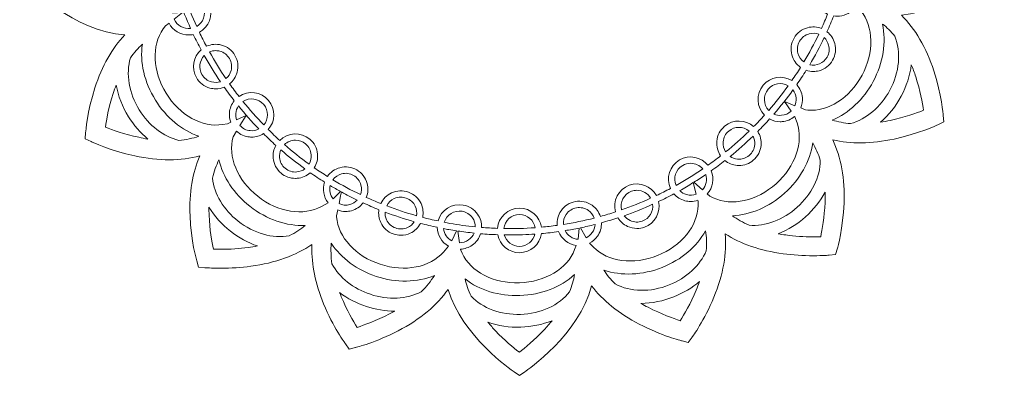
# Model space of a CAD drawing. Header units: millimetres. Extents: x 37 to 1687, y -819 to -120.
# Drawn here: x 362.2 to 670.6, y -449.6 to -337.6 of the extents above; entities that cross this region are included whole.
import ezdxf

# ---------------------------------------------------------------- set-up
doc = ezdxf.new("R2010")
doc.units = ezdxf.units.MM
doc.header["$MEASUREMENT"] = 0
doc.layers.add('Layer 3', color=7, linetype='Continuous')

msp = doc.modelspace()

# ---------------------------------------------------------------- linework, layer by layer
at = {"layer": 'Layer 3', "lineweight": 0}
for points, knots in [([(669.7, -317.27), (669.34, -316.48), (661.01, -298.54), (646.46, -292.1), (660.35, -285.28), (668.28, -268.18), (668.63, -267.43), (668.63, -267.43), (669.48, -265.57), (669.48, -265.57), (669.48, -265.57), (668.04, -264.11), (668.04, -264.11), (667.43, -263.49), (653.36, -249.42), (637.45, -248.31), (641.39, -244.19), (644.62, -238.47), (646.83, -231.66), (649.26, -224.2), (649.75, -217.9), (649.77, -217.64), (649.77, -217.64), (649.93, -215.6), (649.93, -215.6), (649.93, -215.6), (648.08, -214.72), (648.08, -214.72), (647.83, -214.6), (642.05, -211.88), (634.33, -210.23), (627.05, -208.68), (620.32, -208.6), (614.63, -210.05), (614.38, -210.07), (614.13, -210.09), (613.88, -210.13), (616.14, -204.92), (617.19, -198.48), (616.91, -191.39), (616.61, -183.54), (614.9, -177.47), (614.83, -177.22), (614.83, -177.22), (614.27, -175.26), (614.27, -175.26), (614.27, -175.26), (612.24, -175.06), (612.24, -175.06), (612.15, -175.05), (610.21, -174.86), (607.23, -174.86), (604.02, -174.86), (600.83, -175.07), (597.76, -175.49), (590.04, -176.53), (583.43, -178.93), (578.5, -182.45), (578.85, -176.76), (577.61, -170.31), (574.86, -163.66), (571.87, -156.41), (568.15, -151.27), (568, -151.05), (568, -151.05), (566.8, -149.41), (566.8, -149.41), (566.8, -149.41), (564.83, -149.91), (564.83, -149.91), (564.57, -149.97), (558.36, -151.56), (551.38, -155.2), (544.65, -158.71), (539.49, -162.93), (536.03, -167.75), (535.91, -167.88), (535.79, -168.02), (535.67, -168.16), (531.29, -153.46), (515.63, -142.76), (514.94, -142.29), (514.94, -142.29), (513.26, -141.16), (513.26, -141.16), (513.26, -141.16), (511.58, -142.29), (511.58, -142.29), (510.85, -142.78), (494.37, -154.05), (490.51, -169.37), (487.09, -164.8), (481.92, -160.64), (475.52, -157.3), (468.53, -153.66), (462.33, -152.07), (462.06, -152), (462.06, -152), (460.09, -151.51), (460.09, -151.51), (460.09, -151.51), (458.89, -153.15), (458.89, -153.15), (458.74, -153.37), (455.01, -158.55), (452.03, -165.76), (449.09, -172.88), (447.88, -179.74), (448.49, -185.72), (443.69, -182.57), (437.41, -180.4), (430.21, -179.43), (427.14, -179.01), (423.95, -178.8), (420.74, -178.8), (417.75, -178.8), (415.82, -178.99), (415.74, -179), (415.74, -179), (413.7, -179.2), (413.7, -179.2), (413.7, -179.2), (413.15, -181.16), (413.15, -181.16), (413.07, -181.41), (411.36, -187.49), (411.06, -195.33), (410.76, -203), (412, -209.86), (414.64, -215.27), (409.05, -213.93), (402.4, -214.02), (395.29, -215.54), (387.55, -217.2), (381.79, -219.91), (381.54, -220.03), (381.54, -220.03), (379.69, -220.91), (379.69, -220.91), (379.69, -220.91), (379.85, -222.94), (379.85, -222.94), (379.87, -223.21), (380.36, -229.5), (382.79, -236.97), (385.16, -244.26), (388.68, -250.27), (393.01, -254.46), (377.59, -256.15), (364.19, -269.56), (363.61, -270.15), (363.61, -270.15), (362.17, -271.6), (362.17, -271.6), (362.17, -271.6), (363.02, -273.47), (363.02, -273.47), (363.38, -274.26), (371.71, -292.2), (386.26, -298.64), (372.38, -305.46), (364.44, -322.55), (364.1, -323.31), (364.1, -323.31), (363.24, -325.17), (363.24, -325.17), (363.24, -325.17), (364.69, -326.63), (364.69, -326.63), (365.3, -327.25), (379.36, -341.32), (395.27, -342.43), (391.33, -346.55), (388.1, -352.27), (385.89, -359.08), (383.47, -366.54), (382.97, -372.84), (382.95, -373.1), (382.95, -373.1), (382.79, -375.14), (382.79, -375.14), (382.79, -375.14), (384.65, -376.02), (384.65, -376.02), (384.89, -376.13), (390.66, -378.85), (398.4, -380.51), (406.02, -382.13), (413.02, -382.14), (418.89, -380.48), (418.88, -380.5), (418.88, -380.51), (418.88, -380.53), (416.59, -385.73), (415.53, -392.24), (415.81, -399.35), (416.11, -407.2), (417.83, -413.27), (417.9, -413.52), (417.9, -413.52), (418.45, -415.48), (418.45, -415.48), (418.45, -415.48), (420.49, -415.68), (420.49, -415.68), (420.57, -415.69), (422.51, -415.87), (425.49, -415.87), (428.71, -415.87), (431.89, -415.66), (434.96, -415.25), (442.63, -414.21), (449.22, -411.83), (454.14, -408.34), (454.15, -408.6), (454.17, -408.85), (454.19, -409.11), (453.99, -414.65), (455.23, -420.69), (457.86, -427.08), (460.85, -434.32), (464.57, -439.47), (464.73, -439.69), (464.73, -439.69), (465.92, -441.33), (465.92, -441.33), (465.92, -441.33), (467.89, -440.83), (467.89, -440.83), (468.15, -440.76), (474.36, -439.17), (481.35, -435.53), (488.23, -431.95), (493.61, -427.47), (497.03, -422.51), (501.39, -437.25), (517.09, -447.98), (517.78, -448.44), (517.78, -448.44), (519.46, -449.58), (519.46, -449.58), (519.46, -449.58), (521.15, -448.44), (521.15, -448.44), (521.87, -447.95), (538.35, -436.7), (542.21, -421.37), (545.64, -425.94), (550.79, -430.09), (557.21, -433.44), (564.2, -437.08), (570.4, -438.67), (570.66, -438.73), (570.66, -438.73), (572.63, -439.23), (572.63, -439.23), (572.63, -439.23), (573.83, -437.59), (573.83, -437.59), (573.99, -437.37), (577.7, -432.22), (580.69, -424.98), (583.63, -417.85), (584.85, -410.99), (584.23, -405.01), (589.04, -408.16), (595.32, -410.33), (602.51, -411.31), (605.58, -411.72), (608.77, -411.93), (611.98, -411.93), (614.97, -411.93), (616.91, -411.74), (616.99, -411.74), (616.99, -411.74), (619.02, -411.54), (619.02, -411.54), (619.02, -411.54), (619.58, -409.58), (619.58, -409.58), (619.65, -409.32), (621.36, -403.22), (621.66, -395.41), (621.96, -387.73), (620.73, -380.88), (618.09, -375.47), (623.67, -376.8), (630.33, -376.71), (637.43, -375.2), (645.16, -373.54), (650.94, -370.82), (651.18, -370.71), (651.18, -370.71), (653.03, -369.83), (653.03, -369.83), (653.03, -369.83), (652.88, -367.79), (652.88, -367.79), (652.86, -367.53), (652.36, -361.23), (649.93, -353.77), (647.56, -346.47), (644.05, -340.46), (639.72, -336.28), (655.13, -334.58), (668.53, -321.18), (669.11, -320.59), (669.11, -320.59), (670.56, -319.13), (670.56, -319.13), (670.56, -319.13), (669.7, -317.27), (669.7, -317.27)], [0, 0, 0, 0, 1, 1, 1, 2, 2, 2, 3, 3, 3, 4, 4, 4, 5, 5, 5, 6, 6, 6, 7, 7, 7, 8, 8, 8, 9, 9, 9, 10, 10, 10, 11, 11, 11, 12, 12, 12, 13, 13, 13, 14, 14, 14, 15, 15, 15, 16, 16, 16, 17, 17, 17, 18, 18, 18, 19, 19, 19, 20, 20, 20, 21, 21, 21, 22, 22, 22, 23, 23, 23, 24, 24, 24, 25, 25, 25, 26, 26, 26, 27, 27, 27, 28, 28, 28, 29, 29, 29, 30, 30, 30, 31, 31, 31, 32, 32, 32, 33, 33, 33, 34, 34, 34, 35, 35, 35, 36, 36, 36, 37, 37, 37, 38, 38, 38, 39, 39, 39, 40, 40, 40, 41, 41, 41, 42, 42, 42, 43, 43, 43, 44, 44, 44, 45, 45, 45, 46, 46, 46, 47, 47, 47, 48, 48, 48, 49, 49, 49, 50, 50, 50, 51, 51, 51, 52, 52, 52, 53, 53, 53, 54, 54, 54, 55, 55, 55, 56, 56, 56, 57, 57, 57, 58, 58, 58, 59, 59, 59, 60, 60, 60, 61, 61, 61, 62, 62, 62, 63, 63, 63, 64, 64, 64, 65, 65, 65, 66, 66, 66, 67, 67, 67, 68, 68, 68, 69, 69, 69, 70, 70, 70, 71, 71, 71, 72, 72, 72, 73, 73, 73, 74, 74, 74, 75, 75, 75, 76, 76, 76, 77, 77, 77, 78, 78, 78, 79, 79, 79, 80, 80, 80, 81, 81, 81, 82, 82, 82, 83, 83, 83, 84, 84, 84, 85, 85, 85, 86, 86, 86, 87, 87, 87, 88, 88, 88, 89, 89, 89, 90, 90, 90, 91, 91, 91, 92, 92, 92, 93, 93, 93, 94, 94, 94, 95, 95, 95, 96, 96, 96, 97, 97, 97, 98, 98, 98, 99, 99, 99, 100, 100, 100, 101, 101, 101, 102, 102, 102, 103, 103, 103, 104, 104, 104, 104]), ([(614.55, -340.43), (613.16, -339.88), (611.64, -339.79), (610.17, -340.18), (608.37, -340.66), (606.86, -341.82), (605.92, -343.44), (604.99, -345.06), (604.74, -346.95), (605.22, -348.75), (605.65, -350.36), (606.62, -351.73), (607.97, -352.67), (607.09, -354.07), (606.18, -355.44), (605.24, -356.8), (602.33, -355.02), (598.47, -355.57), (596.21, -358.26), (593.87, -361.05), (594.09, -365.15), (596.61, -367.69), (595.5, -368.91), (594.37, -370.12), (593.2, -371.29), (590.65, -369.04), (586.76, -368.92), (584.08, -371.17), (582.65, -372.37), (581.77, -374.06), (581.61, -375.92), (581.46, -377.57), (581.89, -379.17), (582.81, -380.5), (581.51, -381.52), (580.19, -382.5), (578.83, -383.46), (576.71, -380.82), (572.91, -380.03), (569.89, -381.78), (566.74, -383.6), (565.54, -387.52), (567.03, -390.76), (565.57, -391.54), (564.09, -392.28), (562.6, -392.99), (560.97, -390.01), (557.36, -388.56), (554.07, -389.76), (550.64, -391.01), (548.78, -394.68), (549.7, -398.14), (548.13, -398.66), (546.55, -399.13), (544.96, -399.57), (544.49, -398.15), (543.59, -396.91), (542.34, -396.04), (540.8, -394.96), (538.95, -394.55), (537.11, -394.88), (535.26, -395.2), (533.66, -396.22), (532.59, -397.75), (531.63, -399.12), (531.21, -400.73), (531.35, -402.37), (529.71, -402.6), (528.07, -402.79), (526.43, -402.94), (525.93, -399.57), (523.02, -396.97), (519.51, -396.97), (515.87, -396.97), (512.87, -399.76), (512.54, -403.31), (510.9, -403.25), (509.25, -403.15), (507.6, -403.02), (507.63, -401.53), (507.2, -400.08), (506.34, -398.85), (505.27, -397.32), (503.66, -396.29), (501.82, -395.97), (498.24, -395.34), (494.81, -397.56), (493.86, -400.99), (492.24, -400.65), (490.63, -400.27), (489.04, -399.86), (489.33, -398.4), (489.16, -396.9), (488.52, -395.54), (487.73, -393.84), (486.33, -392.56), (484.57, -391.92), (482.81, -391.28), (480.91, -391.36), (479.22, -392.15), (477.72, -392.85), (476.54, -394.03), (475.85, -395.51), (474.31, -394.89), (472.79, -394.24), (471.29, -393.56), (471.85, -392.17), (471.94, -390.65), (471.55, -389.18), (471.07, -387.37), (469.91, -385.86), (468.29, -384.93), (466.67, -383.99), (464.78, -383.75), (462.98, -384.23), (461.37, -384.66), (460, -385.63), (459.06, -386.97), (457.66, -386.1), (456.28, -385.19), (454.92, -384.25), (455.71, -382.98), (456.07, -381.49), (455.94, -379.97), (455.78, -378.11), (454.9, -376.42), (453.47, -375.22), (450.67, -372.88), (446.57, -373.1), (444.04, -375.62), (442.81, -374.51), (441.61, -373.38), (440.44, -372.21), (442.69, -369.66), (442.81, -365.77), (440.56, -363.09), (438.22, -360.3), (434.16, -359.8), (431.23, -361.82), (430.21, -360.52), (429.23, -359.19), (428.27, -357.84), (429.43, -356.92), (430.26, -355.66), (430.65, -354.21), (431.13, -352.4), (430.88, -350.51), (429.95, -348.89), (429.01, -347.27), (427.5, -346.12), (425.7, -345.63), (424.1, -345.21), (422.45, -345.35), (420.97, -346.03), (420.19, -344.57), (419.45, -343.1), (418.74, -341.61), (421.72, -339.98), (423.17, -336.37), (421.97, -333.08), (420.72, -329.64), (417.05, -327.78), (413.59, -328.71), (413.07, -327.14), (412.6, -325.56), (412.16, -323.96), (415.4, -322.89), (417.46, -319.57), (416.85, -316.11), (416.22, -312.52), (412.93, -310.05), (409.36, -310.36), (409.13, -308.72), (408.94, -307.08), (408.79, -305.43), (412.16, -304.93), (414.76, -302.03), (414.76, -298.52), (414.76, -294.88), (411.97, -291.88), (408.42, -291.55), (408.48, -289.9), (408.58, -288.25), (408.71, -286.61), (408.77, -286.61), (408.83, -286.61), (408.88, -286.61), (410.3, -286.61), (411.69, -286.18), (412.88, -285.34), (414.41, -284.27), (415.44, -282.67), (415.76, -280.83), (416.39, -277.25), (414.17, -273.82), (410.74, -272.87), (411.08, -271.25), (411.46, -269.64), (411.87, -268.05), (412.33, -268.14), (412.78, -268.18), (413.23, -268.18), (416.09, -268.18), (418.78, -266.42), (419.81, -263.58), (420.45, -261.82), (420.37, -259.92), (419.58, -258.23), (418.88, -256.73), (417.7, -255.55), (416.22, -254.85), (416.84, -253.32), (417.49, -251.8), (418.17, -250.31), (418.99, -250.63), (419.85, -250.8), (420.73, -250.8), (421.34, -250.8), (421.95, -250.72), (422.55, -250.56), (424.36, -250.07), (425.87, -248.91), (426.8, -247.3), (428.63, -244.13), (427.69, -240.12), (424.76, -238.07), (425.63, -236.67), (426.54, -235.29), (427.48, -233.93), (428.61, -234.62), (429.87, -234.97), (431.14, -234.97), (433.14, -234.97), (435.13, -234.12), (436.51, -232.47), (437.71, -231.04), (438.28, -229.23), (438.12, -227.36), (437.98, -225.71), (437.27, -224.2), (436.11, -223.04), (437.22, -221.82), (438.35, -220.62), (439.52, -219.45), (440.63, -220.43), (442.02, -221.04), (443.53, -221.17), (443.74, -221.19), (443.95, -221.2), (444.16, -221.2), (445.8, -221.2), (447.37, -220.63), (448.64, -219.56), (450.08, -218.36), (450.95, -216.67), (451.12, -214.81), (451.26, -213.17), (450.83, -211.57), (449.91, -210.23), (451.21, -209.22), (452.54, -208.24), (453.89, -207.28), (454.81, -208.43), (456.07, -209.26), (457.52, -209.65), (458.13, -209.82), (458.74, -209.9), (459.35, -209.9), (460.56, -209.9), (461.76, -209.58), (462.84, -208.96), (464.46, -208.02), (465.61, -206.51), (466.1, -204.7), (466.52, -203.11), (466.38, -201.46), (465.7, -199.98), (467.16, -199.2), (468.63, -198.45), (470.12, -197.74), (471.35, -200.02), (473.74, -201.4), (476.27, -201.4), (477.06, -201.4), (477.87, -201.26), (478.65, -200.97), (480.41, -200.33), (481.81, -199.05), (482.6, -197.35), (483.31, -195.85), (483.45, -194.18), (483.02, -192.59), (484.59, -192.08), (486.17, -191.6), (487.76, -191.16), (488.71, -194.02), (491.4, -195.97), (494.4, -195.97), (494.8, -195.97), (495.21, -195.93), (495.62, -195.86), (499.21, -195.23), (501.68, -191.93), (501.37, -188.36), (503.01, -188.13), (504.65, -187.94), (506.3, -187.79), (506.79, -191.17), (509.7, -193.77), (513.21, -193.77), (516.85, -193.77), (519.85, -190.98), (520.18, -187.42), (521.83, -187.48), (523.48, -187.58), (525.13, -187.72), (525.05, -191.11), (527.46, -194.16), (530.9, -194.77), (531.31, -194.84), (531.73, -194.87), (532.13, -194.87), (533.56, -194.87), (534.94, -194.44), (536.13, -193.61), (537.48, -192.66), (538.43, -191.31), (538.86, -189.74), (540.48, -190.09), (542.09, -190.47), (543.69, -190.88), (543.03, -194.21), (544.87, -197.62), (548.15, -198.82), (548.93, -199.1), (549.74, -199.25), (550.55, -199.25), (551.56, -199.25), (552.56, -199.02), (553.5, -198.59), (555, -197.89), (556.18, -196.71), (556.88, -195.22), (558.41, -195.84), (559.93, -196.49), (561.43, -197.18), (560.88, -198.57), (560.78, -200.09), (561.17, -201.56), (561.66, -203.36), (562.82, -204.87), (564.43, -205.81), (565.53, -206.44), (566.74, -206.74), (567.92, -206.74), (570.15, -206.74), (572.32, -205.68), (573.66, -203.76), (575.06, -204.64), (576.44, -205.55), (577.8, -206.49), (577.01, -207.76), (576.65, -209.24), (576.78, -210.76), (576.95, -212.63), (577.82, -214.31), (579.26, -215.51), (580.56, -216.61), (582.16, -217.15), (583.75, -217.15), (585.55, -217.15), (587.34, -216.45), (588.69, -215.11), (589.91, -216.22), (591.11, -217.36), (592.28, -218.53), (591.3, -219.64), (590.69, -221.03), (590.56, -222.54), (590.39, -224.4), (590.96, -226.22), (592.17, -227.65), (593.55, -229.3), (595.54, -230.15), (597.53, -230.15), (598.91, -230.15), (600.3, -229.74), (601.5, -228.91), (602.51, -230.21), (603.49, -231.54), (604.45, -232.9), (601.81, -235.02), (601.03, -238.82), (602.77, -241.84), (604.07, -244.08), (606.43, -245.34), (608.85, -245.34), (609.83, -245.34), (610.82, -245.13), (611.76, -244.7), (612.54, -246.16), (613.28, -247.64), (613.99, -249.13), (612.68, -249.84), (611.63, -250.93), (610.99, -252.31), (610.2, -254), (610.12, -255.9), (610.76, -257.66), (611.79, -260.5), (614.48, -262.27), (617.34, -262.27), (617.94, -262.27), (618.54, -262.19), (619.14, -262.03), (619.65, -263.6), (620.13, -265.18), (620.56, -266.77), (617.32, -267.84), (615.26, -271.16), (615.87, -274.62), (616.47, -278.02), (619.43, -280.41), (622.76, -280.41), (622.96, -280.41), (623.16, -280.4), (623.37, -280.38), (623.59, -282.02), (623.78, -283.66), (623.94, -285.3), (620.56, -285.8), (617.96, -288.71), (617.96, -292.22), (617.96, -295.86), (620.75, -298.85), (624.31, -299.19), (624.24, -300.83), (624.15, -302.48), (624.01, -304.13), (622.53, -304.1), (621.08, -304.52), (619.84, -305.39), (618.31, -306.46), (617.29, -308.07), (616.96, -309.91), (616.64, -311.75), (617.05, -313.61), (618.12, -315.14), (619.07, -316.49), (620.42, -317.44), (621.99, -317.87), (621.64, -319.49), (621.26, -321.1), (620.85, -322.69), (619.4, -322.4), (617.9, -322.57), (616.53, -323.21), (614.83, -324), (613.55, -325.4), (612.91, -327.16), (612.27, -328.91), (612.35, -330.82), (613.14, -332.51), (613.84, -334.01), (615.02, -335.19), (616.5, -335.88), (615.89, -337.42), (615.24, -338.93), (614.55, -340.43)], [0, 0, 0, 0, 1, 1, 1, 2, 2, 2, 3, 3, 3, 4, 4, 4, 5, 5, 5, 6, 6, 6, 7, 7, 7, 8, 8, 8, 9, 9, 9, 10, 10, 10, 11, 11, 11, 12, 12, 12, 13, 13, 13, 14, 14, 14, 15, 15, 15, 16, 16, 16, 17, 17, 17, 18, 18, 18, 19, 19, 19, 20, 20, 20, 21, 21, 21, 22, 22, 22, 23, 23, 23, 24, 24, 24, 25, 25, 25, 26, 26, 26, 27, 27, 27, 28, 28, 28, 29, 29, 29, 30, 30, 30, 31, 31, 31, 32, 32, 32, 33, 33, 33, 34, 34, 34, 35, 35, 35, 36, 36, 36, 37, 37, 37, 38, 38, 38, 39, 39, 39, 40, 40, 40, 41, 41, 41, 42, 42, 42, 43, 43, 43, 44, 44, 44, 45, 45, 45, 46, 46, 46, 47, 47, 47, 48, 48, 48, 49, 49, 49, 50, 50, 50, 51, 51, 51, 52, 52, 52, 53, 53, 53, 54, 54, 54, 55, 55, 55, 56, 56, 56, 57, 57, 57, 58, 58, 58, 59, 59, 59, 60, 60, 60, 61, 61, 61, 62, 62, 62, 63, 63, 63, 64, 64, 64, 65, 65, 65, 66, 66, 66, 67, 67, 67, 68, 68, 68, 69, 69, 69, 70, 70, 70, 71, 71, 71, 72, 72, 72, 73, 73, 73, 74, 74, 74, 75, 75, 75, 76, 76, 76, 77, 77, 77, 78, 78, 78, 79, 79, 79, 80, 80, 80, 81, 81, 81, 82, 82, 82, 83, 83, 83, 84, 84, 84, 85, 85, 85, 86, 86, 86, 87, 87, 87, 88, 88, 88, 89, 89, 89, 90, 90, 90, 91, 91, 91, 92, 92, 92, 93, 93, 93, 94, 94, 94, 95, 95, 95, 96, 96, 96, 97, 97, 97, 98, 98, 98, 99, 99, 99, 100, 100, 100, 101, 101, 101, 102, 102, 102, 103, 103, 103, 104, 104, 104, 105, 105, 105, 106, 106, 106, 107, 107, 107, 108, 108, 108, 109, 109, 109, 110, 110, 110, 111, 111, 111, 112, 112, 112, 113, 113, 113, 114, 114, 114, 115, 115, 115, 116, 116, 116, 117, 117, 117, 118, 118, 118, 119, 119, 119, 120, 120, 120, 121, 121, 121, 122, 122, 122, 123, 123, 123, 124, 124, 124, 125, 125, 125, 126, 126, 126, 127, 127, 127, 128, 128, 128, 129, 129, 129, 130, 130, 130, 131, 131, 131, 132, 132, 132, 133, 133, 133, 134, 134, 134, 135, 135, 135, 136, 136, 136, 137, 137, 137, 138, 138, 138, 139, 139, 139, 140, 140, 140, 141, 141, 141, 142, 142, 142, 143, 143, 143, 144, 144, 144, 145, 145, 145, 146, 146, 146, 147, 147, 147, 148, 148, 148, 149, 149, 149, 150, 150, 150, 151, 151, 151, 152, 152, 152, 153, 153, 153, 154, 154, 154, 155, 155, 155, 156, 156, 156, 156]), ([(413.46, -335.37), (413.46, -335.37), (410.39, -335.6), (410.39, -335.6), (410.37, -334.84), (410.52, -334.07), (410.86, -333.36), (411.21, -332.59), (411.75, -331.95), (412.4, -331.46), (413.46, -334.49), (414.66, -337.48), (415.99, -340.43), (413.83, -340.69), (411.69, -339.51), (410.81, -337.46), (410.81, -337.46), (413.46, -335.37), (413.46, -335.37)], [0, 0, 0, 0, 1, 1, 1, 2, 2, 2, 3, 3, 3, 4, 4, 4, 5, 5, 5, 6, 6, 6, 6]), ([(414.23, -330.61), (414.61, -330.52), (415, -330.47), (415.38, -330.47), (417.43, -330.47), (419.35, -331.73), (420.09, -333.76), (420.93, -336.07), (419.95, -338.6), (417.9, -339.79), (416.53, -336.78), (415.31, -333.72), (414.23, -330.61)], [0, 0, 0, 0, 1, 1, 1, 2, 2, 2, 3, 3, 3, 4, 4, 4, 4]), ([(610.22, -366.08), (610.22, -366.08), (609.5, -366.01), (609.5, -366.01), (609.5, -366.01), (608.04, -365.44), (608.04, -365.44), (608.47, -364.41), (608.65, -363.29), (608.55, -362.15), (608.42, -360.62), (607.79, -359.21), (606.78, -358.09), (607.81, -356.61), (608.81, -355.11), (609.76, -353.58), (610.47, -353.82), (611.22, -353.94), (611.97, -353.94), (612.58, -353.94), (613.19, -353.86), (613.8, -353.7), (615.6, -353.22), (617.11, -352.06), (618.05, -350.44), (618.98, -348.82), (619.23, -346.93), (618.75, -345.13), (618.35, -343.64), (617.49, -342.36), (616.29, -341.43), (617.04, -339.8), (617.75, -338.14), (618.43, -336.47), (618.78, -336.52), (619.14, -336.56), (619.49, -336.56), (620.5, -336.56), (621.51, -336.33), (622.45, -335.9), (623.75, -335.29), (624.8, -334.32), (625.51, -333.11), (625.51, -333.11), (625.52, -333.11), (625.52, -333.11), (625.52, -333.11), (626.96, -334.88), (626.96, -334.88), (631.01, -339.85), (631.15, -348), (627.31, -355.16), (623.47, -362.32), (616.6, -366.71), (610.22, -366.08)], [0, 0, 0, 0, 1, 1, 1, 2, 2, 2, 3, 3, 3, 4, 4, 4, 5, 5, 5, 6, 6, 6, 7, 7, 7, 8, 8, 8, 9, 9, 9, 10, 10, 10, 11, 11, 11, 12, 12, 12, 13, 13, 13, 14, 14, 14, 15, 15, 15, 16, 16, 16, 17, 17, 17, 18, 18, 18, 18]), ([(408.29, -360.82), (404.01, -353.91), (403.65, -345.77), (407.38, -340.55), (407.38, -340.55), (408.05, -339.62), (408.05, -339.62), (408.05, -339.62), (409.2, -338.72), (409.2, -338.72), (410.42, -341.05), (412.84, -342.47), (415.4, -342.47), (415.88, -342.47), (416.37, -342.41), (416.85, -342.31), (417.62, -343.93), (418.43, -345.53), (419.28, -347.12), (416.82, -349.28), (416.13, -352.95), (417.82, -355.89), (418.76, -357.51), (420.27, -358.67), (422.08, -359.16), (422.68, -359.32), (423.29, -359.4), (423.9, -359.4), (424.8, -359.4), (425.7, -359.22), (426.55, -358.87), (427.59, -360.34), (428.65, -361.78), (429.75, -363.18), (428.88, -364.26), (428.34, -365.57), (428.22, -366.98), (428.13, -368), (428.27, -369.01), (428.61, -369.95), (428.61, -369.95), (427.6, -370.4), (427.6, -370.4), (427.6, -370.4), (426.04, -370.65), (426.04, -370.65), (419.7, -371.67), (412.57, -367.72), (408.29, -360.82)], [0, 0, 0, 0, 1, 1, 1, 2, 2, 2, 3, 3, 3, 4, 4, 4, 5, 5, 5, 6, 6, 6, 7, 7, 7, 8, 8, 8, 9, 9, 9, 10, 10, 10, 11, 11, 11, 12, 12, 12, 13, 13, 13, 14, 14, 14, 15, 15, 15, 16, 16, 16, 16]), ([(623.74, -370.34), (621.66, -370.17), (619.72, -369.81), (617.94, -369.25), (623.16, -367.1), (627.79, -362.75), (630.84, -357.05), (633.97, -351.23), (635, -344.64), (633.75, -339.01), (635.12, -340.06), (636.43, -341.36), (637.65, -342.87), (639.69, -347.87), (639.11, -354.22), (636.08, -359.86), (633.27, -365.1), (628.66, -369.01), (623.74, -370.34)], [0, 0, 0, 0, 1, 1, 1, 2, 2, 2, 3, 3, 3, 4, 4, 4, 5, 5, 5, 6, 6, 6, 6]), ([(609.02, -350.96), (608.11, -350.29), (607.45, -349.34), (607.16, -348.23), (606.81, -346.94), (606.99, -345.6), (607.66, -344.44), (608.32, -343.28), (609.4, -342.46), (610.69, -342.11), (611.7, -341.84), (612.74, -341.89), (613.71, -342.25), (612.28, -345.23), (610.71, -348.14), (609.02, -350.96)], [0, 0, 0, 0, 1, 1, 1, 2, 2, 2, 3, 3, 3, 4, 4, 4, 5, 5, 5, 5]), ([(412.29, -375.63), (407.42, -374.46), (402.89, -370.98), (399.84, -366.06), (396.58, -360.81), (395.55, -354.68), (397.06, -349.65), (398.23, -348), (399.49, -346.57), (400.82, -345.37), (399.98, -351.04), (401.42, -357.33), (404.89, -362.93), (408.32, -368.45), (413.22, -372.51), (418.59, -374.33), (416.68, -374.99), (414.57, -375.43), (412.29, -375.63)], [0, 0, 0, 0, 1, 1, 1, 2, 2, 2, 3, 3, 3, 4, 4, 4, 5, 5, 5, 6, 6, 6, 6]), ([(615.41, -343.31), (616.08, -343.94), (616.57, -344.74), (616.81, -345.65), (617.16, -346.94), (616.98, -348.28), (616.32, -349.44), (615.19, -351.39), (612.93, -352.3), (610.84, -351.81), (612.49, -349.05), (614.02, -346.21), (615.41, -343.31)], [0, 0, 0, 0, 1, 1, 1, 2, 2, 2, 3, 3, 3, 4, 4, 4, 4]), ([(421.93, -347.79), (422.55, -347.53), (423.21, -347.39), (423.88, -347.39), (424.31, -347.39), (424.75, -347.45), (425.18, -347.56), (426.47, -347.91), (427.55, -348.74), (428.22, -349.89), (428.88, -351.05), (429.06, -352.4), (428.72, -353.69), (428.45, -354.68), (427.9, -355.55), (427.13, -356.2), (425.26, -353.46), (423.53, -350.66), (421.93, -347.79)], [0, 0, 0, 0, 1, 1, 1, 2, 2, 2, 3, 3, 3, 4, 4, 4, 5, 5, 5, 6, 6, 6, 6]), ([(425.37, -357.17), (424.48, -357.45), (423.52, -357.47), (422.59, -357.22), (421.3, -356.88), (420.22, -356.05), (419.56, -354.89), (418.42, -352.93), (418.78, -350.5), (420.28, -348.94), (421.85, -351.74), (423.55, -354.48), (425.37, -357.17)], [0, 0, 0, 0, 1, 1, 1, 2, 2, 2, 3, 3, 3, 4, 4, 4, 4]), ([(642.82, -351.81), (643.33, -353.03), (643.8, -354.29), (644.22, -355.6), (645.63, -359.93), (646.33, -363.89), (646.65, -366.16), (644.52, -367.02), (640.73, -368.39), (636.17, -369.36), (635.14, -369.58), (634.12, -369.77), (633.11, -369.92), (635.69, -367.7), (637.91, -364.92), (639.61, -361.76), (641.31, -358.59), (642.4, -355.2), (642.82, -351.81)], [0, 0, 0, 0, 1, 1, 1, 2, 2, 2, 3, 3, 3, 4, 4, 4, 5, 5, 5, 6, 6, 6, 6]), ([(597.94, -366.19), (596.22, -364.37), (596.1, -361.51), (597.75, -359.55), (599.33, -357.66), (602.02, -357.24), (604.08, -358.44), (602.16, -361.11), (600.11, -363.69), (597.94, -366.19)], [0, 0, 0, 0, 1, 1, 1, 2, 2, 2, 3, 3, 3, 3]), ([(399.66, -374.67), (395.1, -373.7), (391.3, -372.33), (389.18, -371.47), (389.5, -369.2), (390.19, -365.24), (391.6, -360.91), (391.9, -359.99), (392.22, -359.09), (392.56, -358.21), (393.18, -361.64), (394.5, -365.04), (396.43, -368.17), (398.11, -370.87), (400.18, -373.26), (402.53, -375.21), (401.58, -375.06), (400.62, -374.88), (399.66, -374.67)], [0, 0, 0, 0, 1, 1, 1, 2, 2, 2, 3, 3, 3, 4, 4, 4, 5, 5, 5, 6, 6, 6, 6]), ([(606.18, -364.72), (606.18, -364.72), (602.91, -363.44), (602.91, -363.44), (602.91, -363.44), (604.97, -366.43), (604.97, -366.43), (604.16, -367.18), (603.13, -367.64), (602.01, -367.74), (601.17, -367.82), (600.34, -367.68), (599.58, -367.35), (601.7, -364.91), (603.7, -362.38), (605.58, -359.77), (606.13, -360.51), (606.48, -361.39), (606.56, -362.33), (606.63, -363.16), (606.5, -363.97), (606.18, -364.72)], [0, 0, 0, 0, 1, 1, 1, 2, 2, 2, 3, 3, 3, 4, 4, 4, 5, 5, 5, 6, 6, 6, 7, 7, 7, 7]), ([(432.48, -363.39), (434.56, -362.04), (437.39, -362.42), (439.02, -364.37), (440.6, -366.25), (440.55, -368.96), (439.03, -370.78), (436.75, -368.43), (434.56, -365.97), (432.48, -363.39)], [0, 0, 0, 0, 1, 1, 1, 2, 2, 2, 3, 3, 3, 3]), ([(433.51, -367.77), (433.51, -367.77), (430.44, -369.14), (430.44, -369.14), (430.23, -368.51), (430.15, -367.83), (430.21, -367.15), (430.29, -366.3), (430.58, -365.49), (431.04, -364.8), (433.08, -367.32), (435.23, -369.73), (437.46, -372.04), (436.64, -372.46), (435.71, -372.65), (434.76, -372.57), (433.51, -372.46), (432.37, -371.89), (431.53, -370.98), (431.53, -370.98), (433.51, -367.77), (433.51, -367.77)], [0, 0, 0, 0, 1, 1, 1, 2, 2, 2, 3, 3, 3, 4, 4, 4, 5, 5, 5, 6, 6, 6, 7, 7, 7, 7]), ([(580.46, -393.69), (580.46, -393.69), (579.37, -393.17), (579.37, -393.17), (579.37, -393.17), (578.61, -392.5), (578.61, -392.5), (580.36, -390.53), (580.88, -387.69), (579.86, -385.19), (581.33, -384.15), (582.77, -383.08), (584.18, -381.98), (585.25, -382.85), (586.56, -383.39), (587.97, -383.51), (588.18, -383.53), (588.38, -383.54), (588.59, -383.54), (590.23, -383.54), (591.81, -382.97), (593.08, -381.9), (594.51, -380.7), (595.39, -379.01), (595.55, -377.15), (595.69, -375.61), (595.31, -374.1), (594.5, -372.82), (595.78, -371.54), (597.01, -370.23), (598.21, -368.9), (599.24, -369.46), (600.38, -369.76), (601.56, -369.76), (601.77, -369.76), (601.98, -369.75), (602.19, -369.73), (603.66, -369.61), (605.01, -369.03), (606.11, -368.09), (606.11, -368.09), (606.22, -368.25), (606.22, -368.25), (606.22, -368.25), (606.86, -370.09), (606.86, -370.09), (608.97, -376.15), (606.31, -383.86), (600.26, -389.27), (594.2, -394.68), (586.25, -396.46), (580.46, -393.69)], [0, 0, 0, 0, 1, 1, 1, 2, 2, 2, 3, 3, 3, 4, 4, 4, 5, 5, 5, 6, 6, 6, 7, 7, 7, 8, 8, 8, 9, 9, 9, 10, 10, 10, 11, 11, 11, 12, 12, 12, 13, 13, 13, 14, 14, 14, 15, 15, 15, 16, 16, 16, 17, 17, 17, 17]), ([(437.13, -393.23), (430.75, -388.21), (427.62, -380.68), (429.34, -374.5), (429.34, -374.5), (430.45, -372.72), (430.45, -372.72), (431.58, -373.77), (433.02, -374.42), (434.58, -374.56), (434.79, -374.58), (435, -374.59), (435.21, -374.59), (436.53, -374.59), (437.8, -374.21), (438.91, -373.51), (440.19, -374.78), (441.49, -376.02), (442.83, -377.22), (442.16, -378.42), (441.87, -379.8), (441.99, -381.19), (442.16, -383.06), (443.04, -384.74), (444.47, -385.95), (445.74, -387.01), (447.31, -387.58), (448.96, -387.58), (449.16, -387.58), (449.37, -387.57), (449.58, -387.56), (451.11, -387.42), (452.51, -386.8), (453.63, -385.79), (455.12, -386.82), (456.62, -387.81), (458.15, -388.77), (457.41, -390.99), (457.85, -393.42), (459.24, -395.25), (459.24, -395.25), (457.16, -396.4), (457.16, -396.4), (451.56, -399.53), (443.51, -398.26), (437.13, -393.23)], [0, 0, 0, 0, 1, 1, 1, 2, 2, 2, 3, 3, 3, 4, 4, 4, 5, 5, 5, 6, 6, 6, 7, 7, 7, 8, 8, 8, 9, 9, 9, 10, 10, 10, 11, 11, 11, 12, 12, 12, 13, 13, 13, 14, 14, 14, 15, 15, 15, 15]), ([(584.39, -379.25), (583.78, -378.32), (583.5, -377.22), (583.6, -376.1), (583.71, -374.77), (584.34, -373.56), (585.37, -372.7), (586.3, -371.92), (587.44, -371.54), (588.58, -371.54), (589.72, -371.54), (590.86, -371.94), (591.78, -372.7), (589.42, -374.98), (586.96, -377.17), (584.39, -379.25)], [0, 0, 0, 0, 1, 1, 1, 2, 2, 2, 3, 3, 3, 4, 4, 4, 5, 5, 5, 5]), ([(445.53, -376.95), (446.48, -376.05), (447.72, -375.59), (448.97, -375.59), (450.11, -375.59), (451.25, -375.97), (452.18, -376.75), (453.2, -377.61), (453.83, -378.82), (453.95, -380.15), (454.04, -381.19), (453.8, -382.21), (453.29, -383.1), (450.61, -381.17), (448.02, -379.12), (445.53, -376.95)], [0, 0, 0, 0, 1, 1, 1, 2, 2, 2, 3, 3, 3, 4, 4, 4, 5, 5, 5, 5]), ([(593.03, -374.27), (593.46, -375.1), (593.64, -376.02), (593.56, -376.97), (593.44, -378.3), (592.82, -379.51), (591.79, -380.37), (590.77, -381.22), (589.47, -381.63), (588.14, -381.52), (587.29, -381.44), (586.49, -381.15), (585.8, -380.69), (588.31, -378.65), (590.72, -376.5), (593.03, -374.27)], [0, 0, 0, 0, 1, 1, 1, 2, 2, 2, 3, 3, 3, 4, 4, 4, 5, 5, 5, 5]), ([(451.95, -384.59), (451.21, -385.14), (450.34, -385.48), (449.4, -385.56), (448.08, -385.68), (446.78, -385.27), (445.75, -384.41), (444.73, -383.55), (444.1, -382.35), (443.99, -381.02), (443.91, -380.18), (444.05, -379.35), (444.38, -378.6), (446.81, -380.72), (449.34, -382.71), (451.95, -384.59)], [0, 0, 0, 0, 1, 1, 1, 2, 2, 2, 3, 3, 3, 4, 4, 4, 5, 5, 5, 5]), ([(591.81, -402.33), (589.82, -401.46), (588.04, -400.45), (586.5, -399.32), (592.18, -399.11), (598.06, -396.61), (602.93, -392.26), (607.8, -387.9), (611.02, -382.12), (611.81, -376.45), (612.77, -378.06), (613.57, -379.88), (614.19, -381.9), (614.16, -387.1), (611.44, -392.62), (606.89, -396.69), (602.49, -400.62), (596.87, -402.72), (591.81, -402.33)], [0, 0, 0, 0, 1, 1, 1, 2, 2, 2, 3, 3, 3, 4, 4, 4, 5, 5, 5, 6, 6, 6, 6]), ([(447.05, -405.62), (441.87, -406.6), (435.86, -404.9), (430.97, -401.05), (426.39, -397.44), (423.43, -392.51), (422.84, -387.5), (423.35, -385.39), (424.05, -383.46), (424.92, -381.75), (426.18, -387.19), (429.64, -392.43), (434.65, -396.38), (439.92, -400.52), (446.28, -402.68), (452.1, -402.37), (450.66, -403.59), (448.97, -404.68), (447.05, -405.62)], [0, 0, 0, 0, 1, 1, 1, 2, 2, 2, 3, 3, 3, 4, 4, 4, 5, 5, 5, 6, 6, 6, 6]), ([(568.79, -389.8), (567.81, -387.51), (568.68, -384.79), (570.89, -383.51), (571.67, -383.06), (572.53, -382.84), (573.38, -382.84), (574.82, -382.84), (576.23, -383.47), (577.19, -384.6), (574.45, -386.47), (571.65, -388.2), (568.79, -389.8)], [0, 0, 0, 0, 1, 1, 1, 2, 2, 2, 3, 3, 3, 4, 4, 4, 4]), ([(460.77, -388.02), (461.44, -387.11), (462.39, -386.46), (463.5, -386.16), (464.79, -385.82), (466.13, -385.99), (467.29, -386.66), (468.45, -387.33), (469.27, -388.41), (469.62, -389.7), (469.89, -390.71), (469.84, -391.75), (469.48, -392.71), (466.5, -391.28), (463.59, -389.72), (460.77, -388.02)], [0, 0, 0, 0, 1, 1, 1, 2, 2, 2, 3, 3, 3, 4, 4, 4, 5, 5, 5, 5]), ([(578.16, -386.36), (578.68, -388.05), (578.27, -389.88), (577.11, -391.18), (577.11, -391.18), (574.4, -388.81), (574.4, -388.81), (575.67, -388.02), (576.92, -387.21), (578.16, -386.36)], [0, 0, 0, 0, 1, 1, 1, 2, 2, 2, 3, 3, 3, 3]), ([(460.83, -394.04), (459.92, -392.86), (459.58, -391.31), (459.92, -389.85), (461.01, -390.5), (462.11, -391.12), (463.22, -391.73), (463.22, -391.73), (461.69, -393.21), (461.69, -393.21), (461.69, -393.21), (460.83, -394.04), (460.83, -394.04)], [0, 0, 0, 0, 1, 1, 1, 2, 2, 2, 3, 3, 3, 4, 4, 4, 4]), ([(551.6, -397.5), (551.02, -395.07), (552.34, -392.52), (554.75, -391.64), (555.32, -391.44), (555.89, -391.34), (556.46, -391.34), (558.22, -391.34), (559.89, -392.28), (560.79, -393.83), (557.77, -395.2), (554.71, -396.42), (551.6, -397.5)], [0, 0, 0, 0, 1, 1, 1, 2, 2, 2, 3, 3, 3, 4, 4, 4, 4]), ([(575.14, -392.52), (574.17, -392.89), (573.12, -392.95), (572.09, -392.67), (571.27, -392.45), (570.53, -392.03), (569.93, -391.45), (571.37, -390.64), (572.8, -389.8), (574.22, -388.92), (574.22, -388.92), (575.14, -392.52), (575.14, -392.52)], [0, 0, 0, 0, 1, 1, 1, 2, 2, 2, 3, 3, 3, 4, 4, 4, 4]), ([(463.22, -393.09), (463.22, -393.09), (463.47, -391.87), (463.47, -391.87), (465.1, -392.76), (466.75, -393.61), (468.42, -394.42), (467.79, -395.09), (466.99, -395.58), (466.08, -395.82), (464.95, -396.13), (463.77, -396.02), (462.71, -395.54), (462.71, -395.54), (463.22, -393.09), (463.22, -393.09)], [0, 0, 0, 0, 1, 1, 1, 2, 2, 2, 3, 3, 3, 4, 4, 4, 5, 5, 5, 5]), ([(477.72, -396.24), (478.22, -395.24), (479.03, -394.44), (480.06, -393.96), (480.74, -393.65), (481.45, -393.49), (482.17, -393.49), (482.75, -393.49), (483.33, -393.59), (483.89, -393.8), (485.14, -394.25), (486.14, -395.17), (486.71, -396.38), (487.15, -397.32), (487.28, -398.34), (487.1, -399.34), (483.91, -398.45), (480.78, -397.41), (477.72, -396.24)], [0, 0, 0, 0, 1, 1, 1, 2, 2, 2, 3, 3, 3, 4, 4, 4, 5, 5, 5, 6, 6, 6, 6]), ([(542.84, -409.25), (542.84, -409.25), (541.58, -407.97), (541.58, -407.97), (542.55, -407.45), (543.4, -406.71), (544.05, -405.78), (544.93, -404.53), (545.36, -403.05), (545.31, -401.55), (547.05, -401.07), (548.77, -400.55), (550.49, -399.99), (551.2, -401.16), (552.24, -402.09), (553.51, -402.68), (554.45, -403.12), (555.45, -403.34), (556.46, -403.34), (557.27, -403.34), (558.08, -403.2), (558.86, -402.92), (562.18, -401.71), (564.02, -398.24), (563.3, -394.88), (564.92, -394.11), (566.53, -393.3), (568.11, -392.45), (569.02, -393.49), (570.21, -394.24), (571.58, -394.6), (572.18, -394.77), (572.79, -394.85), (573.4, -394.85), (574.16, -394.85), (574.92, -394.72), (575.64, -394.47), (575.64, -394.47), (575.73, -394.84), (575.73, -394.84), (575.73, -394.84), (575.72, -396.11), (575.72, -396.11), (575.62, -402.52), (570.49, -408.86), (562.95, -411.87), (555.41, -414.89), (547.32, -413.84), (542.84, -409.25)], [0, 0, 0, 0, 1, 1, 1, 2, 2, 2, 3, 3, 3, 4, 4, 4, 5, 5, 5, 6, 6, 6, 7, 7, 7, 8, 8, 8, 9, 9, 9, 10, 10, 10, 11, 11, 11, 12, 12, 12, 13, 13, 13, 14, 14, 14, 15, 15, 15, 16, 16, 16, 16]), ([(615.67, -395.18), (615.49, -399.79), (614.78, -403.71), (614.3, -405.93), (613.55, -405.95), (612.77, -405.97), (611.98, -405.97), (609.04, -405.97), (606.13, -405.78), (603.32, -405.4), (602.52, -405.29), (601.73, -405.16), (600.94, -405.02), (604.03, -403.81), (606.97, -401.99), (609.56, -399.67), (612.07, -397.43), (614.16, -394.8), (615.69, -391.96), (615.72, -393.02), (615.71, -394.09), (615.67, -395.18)], [0, 0, 0, 0, 1, 1, 1, 2, 2, 2, 3, 3, 3, 4, 4, 4, 5, 5, 5, 6, 6, 6, 7, 7, 7, 7]), ([(434.15, -409.34), (431.35, -409.72), (428.44, -409.91), (425.49, -409.91), (424.7, -409.91), (423.92, -409.9), (423.18, -409.87), (422.69, -407.65), (421.98, -403.72), (421.81, -399.12), (421.77, -398.31), (421.76, -397.49), (421.77, -396.69), (423.5, -399.5), (425.79, -402.06), (428.5, -404.19), (431.12, -406.26), (434.03, -407.84), (437.05, -408.86), (436.1, -409.05), (435.14, -409.2), (434.15, -409.34)], [0, 0, 0, 0, 1, 1, 1, 2, 2, 2, 3, 3, 3, 4, 4, 4, 5, 5, 5, 6, 6, 6, 7, 7, 7, 7]), ([(475.67, -414.62), (467.95, -412.09), (462.44, -406.08), (461.94, -399.69), (461.94, -399.69), (461.92, -399.35), (461.92, -399.35), (461.92, -399.35), (462.3, -397.53), (462.3, -397.53), (463.09, -397.84), (463.93, -397.99), (464.78, -397.99), (465.39, -397.99), (466, -397.91), (466.6, -397.75), (468.09, -397.35), (469.37, -396.49), (470.3, -395.3), (471.93, -396.05), (473.58, -396.76), (475.26, -397.43), (475.05, -398.79), (475.24, -400.18), (475.83, -401.45), (476.62, -403.15), (478.03, -404.43), (479.78, -405.07), (480.56, -405.36), (481.37, -405.5), (482.18, -405.5), (483.19, -405.5), (484.19, -405.28), (485.14, -404.84), (486.54, -404.18), (487.66, -403.1), (488.37, -401.75), (490.1, -402.2), (491.85, -402.61), (493.61, -402.98), (493.65, -405.47), (495.02, -407.73), (497.14, -408.94), (497.14, -408.94), (495.58, -410.75), (495.58, -410.75), (491.39, -415.61), (483.38, -417.16), (475.67, -414.62)], [0, 0, 0, 0, 1, 1, 1, 2, 2, 2, 3, 3, 3, 4, 4, 4, 5, 5, 5, 6, 6, 6, 7, 7, 7, 8, 8, 8, 9, 9, 9, 10, 10, 10, 11, 11, 11, 12, 12, 12, 13, 13, 13, 14, 14, 14, 15, 15, 15, 16, 16, 16, 16]), ([(497.61, -401.73), (497.01, -401.62), (496.42, -401.51), (495.83, -401.39), (496.56, -399.02), (498.96, -397.5), (501.47, -397.94), (502.79, -398.17), (503.93, -398.9), (504.7, -400), (505.29, -400.84), (505.6, -401.83), (505.6, -402.84), (502.94, -402.57), (500.27, -402.2), (497.61, -401.73)], [0, 0, 0, 0, 1, 1, 1, 2, 2, 2, 3, 3, 3, 4, 4, 4, 5, 5, 5, 5]), ([(543.02, -400.08), (539.82, -400.89), (536.59, -401.56), (533.33, -402.07), (533.26, -400.95), (533.57, -399.84), (534.22, -398.9), (534.99, -397.81), (536.14, -397.08), (537.45, -396.85), (538.77, -396.61), (540.09, -396.91), (541.19, -397.67), (542.05, -398.27), (542.68, -399.11), (543.02, -400.08)], [0, 0, 0, 0, 1, 1, 1, 2, 2, 2, 3, 3, 3, 4, 4, 4, 5, 5, 5, 5]), ([(561.42, -395.75), (561.69, -398), (560.4, -400.23), (558.17, -401.04), (556.92, -401.5), (555.56, -401.44), (554.35, -400.87), (553.59, -400.52), (552.94, -399.98), (552.45, -399.33), (555.49, -398.27), (558.48, -397.08), (561.42, -395.75)], [0, 0, 0, 0, 1, 1, 1, 2, 2, 2, 3, 3, 3, 4, 4, 4, 4]), ([(486.37, -401.21), (485.87, -401.99), (485.16, -402.62), (484.29, -403.03), (483.08, -403.59), (481.72, -403.65), (480.47, -403.19), (479.21, -402.74), (478.21, -401.82), (477.65, -400.61), (477.29, -399.84), (477.13, -399.01), (477.19, -398.18), (480.19, -399.32), (483.25, -400.33), (486.37, -401.21)], [0, 0, 0, 0, 1, 1, 1, 2, 2, 2, 3, 3, 3, 4, 4, 4, 5, 5, 5, 5]), ([(514.55, -403.37), (514.85, -400.89), (516.96, -398.97), (519.51, -398.97), (521.97, -398.97), (524.02, -400.76), (524.43, -403.11), (521.15, -403.35), (517.86, -403.43), (514.55, -403.37)], [0, 0, 0, 0, 1, 1, 1, 2, 2, 2, 3, 3, 3, 3]), ([(499.71, -404.1), (499.71, -404.1), (498.17, -407.23), (498.17, -407.23), (496.76, -406.44), (495.81, -405.01), (495.64, -403.39), (496.18, -403.49), (496.72, -403.6), (497.26, -403.7), (498.08, -403.84), (498.89, -403.97), (499.71, -404.1)], [0, 0, 0, 0, 1, 1, 1, 2, 2, 2, 3, 3, 3, 4, 4, 4, 4]), ([(533.86, -404.02), (535.35, -403.78), (536.83, -403.51), (538.3, -403.21), (538.3, -403.21), (537.95, -406.76), (537.95, -406.76), (536.2, -406.62), (534.64, -405.58), (533.86, -404.02)], [0, 0, 0, 0, 1, 1, 1, 2, 2, 2, 3, 3, 3, 3]), ([(543.31, -402.08), (543.25, -402.99), (542.95, -403.87), (542.42, -404.64), (541.91, -405.36), (541.23, -405.93), (540.45, -406.29), (540.45, -406.29), (538.71, -403.13), (538.71, -403.13), (540.25, -402.81), (541.78, -402.46), (543.31, -402.08)], [0, 0, 0, 0, 1, 1, 1, 2, 2, 2, 3, 3, 3, 4, 4, 4, 4]), ([(500.11, -404.15), (501.81, -404.41), (503.51, -404.63), (505.21, -404.8), (504.85, -405.66), (504.26, -406.41), (503.47, -406.96), (502.63, -407.55), (501.65, -407.85), (500.65, -407.86), (500.65, -407.86), (500.11, -404.15), (500.11, -404.15)], [0, 0, 0, 0, 1, 1, 1, 2, 2, 2, 3, 3, 3, 4, 4, 4, 4]), ([(519.47, -420.45), (511.36, -420.7), (504.12, -416.95), (501.46, -411.1), (501.46, -411.1), (500.97, -410), (500.97, -410), (500.97, -410), (500.94, -409.85), (500.94, -409.85), (502.25, -409.79), (503.52, -409.37), (504.62, -408.6), (505.89, -407.71), (506.8, -406.45), (507.26, -405), (509.06, -405.15), (510.85, -405.26), (512.64, -405.32), (513.28, -408.53), (516.11, -410.97), (519.51, -410.97), (523.04, -410.97), (525.95, -408.34), (526.43, -404.95), (528.23, -404.79), (530.02, -404.58), (531.81, -404.33), (532.74, -406.69), (534.88, -408.35), (537.35, -408.7), (537.35, -408.7), (536.86, -410), (536.86, -410), (534.58, -415.99), (527.59, -420.19), (519.47, -420.45)], [0, 0, 0, 0, 1, 1, 1, 2, 2, 2, 3, 3, 3, 4, 4, 4, 5, 5, 5, 6, 6, 6, 7, 7, 7, 8, 8, 8, 9, 9, 9, 10, 10, 10, 11, 11, 11, 12, 12, 12, 12]), ([(524.37, -405.12), (523.85, -407.32), (521.87, -408.97), (519.51, -408.97), (517.24, -408.97), (515.33, -407.45), (514.72, -405.38), (515.34, -405.39), (515.97, -405.4), (516.6, -405.4), (519.2, -405.4), (521.79, -405.3), (524.37, -405.12)], [0, 0, 0, 0, 1, 1, 1, 2, 2, 2, 3, 3, 3, 4, 4, 4, 4]), ([(578.3, -410.36), (576.36, -414.95), (572.01, -418.97), (566.64, -421.11), (560.72, -423.48), (554.37, -423.36), (549.63, -420.8), (548.21, -419.38), (547.02, -417.92), (546.06, -416.43), (551.55, -418.34), (558.24, -418.07), (564.44, -415.59), (570.47, -413.18), (575.32, -409.05), (578.04, -404.07), (578.39, -406.02), (578.48, -408.13), (578.3, -410.36)], [0, 0, 0, 0, 1, 1, 1, 2, 2, 2, 3, 3, 3, 4, 4, 4, 5, 5, 5, 6, 6, 6, 6]), ([(488.56, -423.25), (484.1, -425.6), (478.13, -425.91), (472.56, -424.07), (467.2, -422.31), (462.81, -418.83), (460.48, -414.51), (460.15, -412.22), (460.08, -410.04), (460.27, -408.01), (463.31, -412.69), (468.36, -416.43), (474.42, -418.43), (480.72, -420.5), (487.38, -420.37), (492.72, -418.15), (491.65, -419.9), (490.25, -421.61), (488.56, -423.25)], [0, 0, 0, 0, 1, 1, 1, 2, 2, 2, 3, 3, 3, 4, 4, 4, 5, 5, 5, 6, 6, 6, 6]), ([(535.29, -423.24), (531.98, -427.52), (526.19, -430.19), (519.78, -430.39), (513.67, -430.58), (507.88, -428.45), (504.28, -424.68), (503.4, -422.82), (502.76, -420.98), (502.37, -419.21), (506.87, -422.76), (513.02, -424.66), (519.6, -424.45), (526.29, -424.24), (532.55, -421.8), (536.81, -417.83), (536.55, -419.59), (536.04, -421.41), (535.29, -423.24)], [0, 0, 0, 0, 1, 1, 1, 2, 2, 2, 3, 3, 3, 4, 4, 4, 5, 5, 5, 6, 6, 6, 6]), ([(575.14, -422.71), (573.38, -426.98), (571.35, -430.44), (570.12, -432.36), (567.94, -431.67), (564.12, -430.31), (559.99, -428.15), (559.23, -427.76), (558.48, -427.34), (557.75, -426.91), (561.2, -426.89), (564.74, -426.18), (568.13, -424.83), (571.1, -423.64), (573.84, -421.99), (576.18, -420), (575.86, -420.9), (575.52, -421.81), (575.14, -422.71)], [0, 0, 0, 0, 1, 1, 1, 2, 2, 2, 3, 3, 3, 4, 4, 4, 5, 5, 5, 6, 6, 6, 6]), ([(478.56, -430.25), (474.43, -432.41), (470.61, -433.77), (468.43, -434.46), (467.21, -432.54), (465.17, -429.08), (463.41, -424.81), (463.23, -424.37), (463.05, -423.93), (462.89, -423.49), (465.36, -425.37), (468.23, -426.86), (471.31, -427.88), (474.23, -428.84), (477.26, -429.33), (480.22, -429.35), (479.68, -429.66), (479.12, -429.96), (478.56, -430.25)], [0, 0, 0, 0, 1, 1, 1, 2, 2, 2, 3, 3, 3, 4, 4, 4, 5, 5, 5, 6, 6, 6, 6]), ([(527.24, -435.25), (524.23, -438.47), (521.22, -440.93), (519.46, -442.28), (517.54, -440.82), (514.81, -438.55), (512, -435.58), (511.15, -434.68), (510.34, -433.77), (509.59, -432.85), (512.8, -433.98), (516.32, -434.5), (519.91, -434.39), (523.35, -434.28), (526.69, -433.59), (529.74, -432.36), (528.96, -433.33), (528.12, -434.3), (527.24, -435.25)], [0, 0, 0, 0, 1, 1, 1, 2, 2, 2, 3, 3, 3, 4, 4, 4, 5, 5, 5, 6, 6, 6, 6])]:
    msp.add_open_spline(points, degree=3, knots=knots, dxfattribs=at)

doc.saveas('drawing.dxf')
